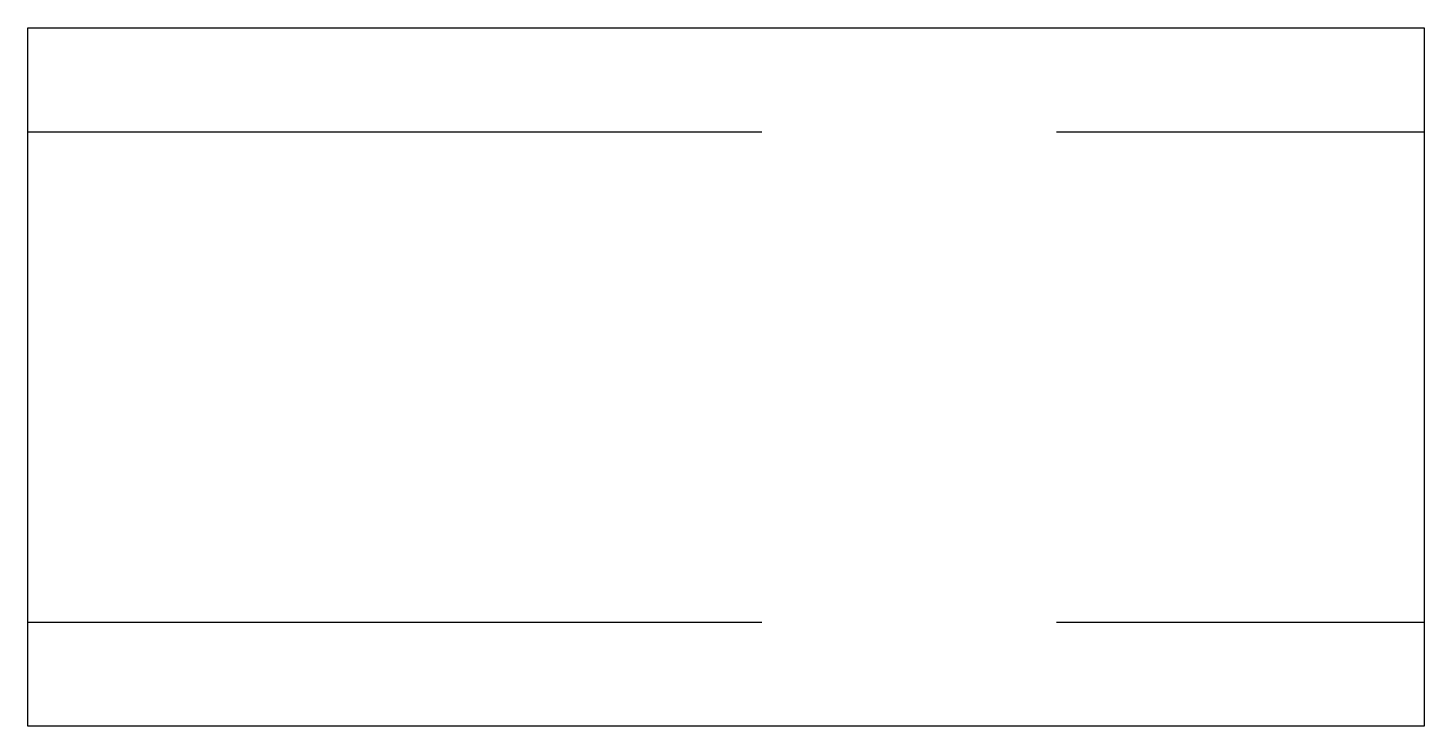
# Model space of a CAD drawing. Header units: millimetres. Extents: x -150 to 150, y -75 to 75.
import ezdxf

# ---------------------------------------------------------------- set-up
doc = ezdxf.new("R2010")
doc.units = ezdxf.units.MM

msp = doc.modelspace()

# ---------------------------------------------------------------- linework, layer by layer
at = {"color": 0, "linetype": 'ByBlock', "lineweight": -2}
for p, q in [((-150, 75), (150, 75)), ((-150, -75), (-150, 75)), ((150, 75), (150, -75)), ((-150, 52.64), (7.7, 52.64)), ((71.03, 52.64), (150, 52.64)), ((-150, -52.64), (7.7, -52.64)), ((71.03, -52.64), (150, -52.64)), ((150, -75), (-150, -75))]:
    msp.add_line(p, q, dxfattribs=at)

doc.saveas('drawing.dxf')
